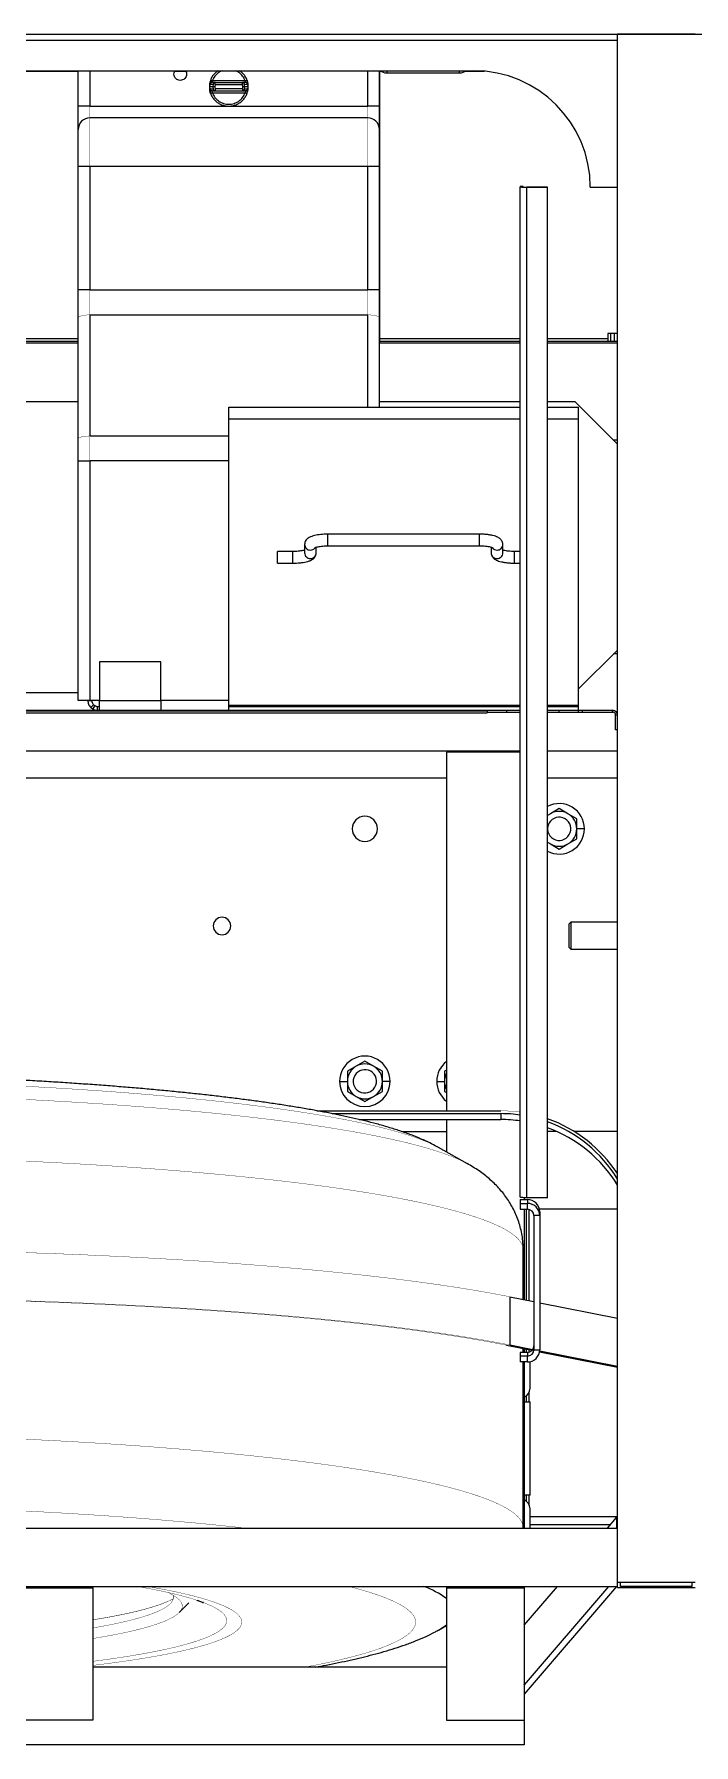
# Model space of a CAD drawing. Header units: millimetres. Extents: x -16985 to -606, y 2122 to 9380.
# Drawn here: x -14714 to -14374, y 4677 to 5557 of the extents above; entities that cross this region are included whole.
import ezdxf

# ---------------------------------------------------------------- set-up
doc = ezdxf.new("R2010")
doc.units = ezdxf.units.MM
for name, pattern in [('K5LT32768', [0]), ('K5LT32769', [0]), ('K5LT_THIN', [0])]:
    doc.linetypes.add(name, pattern=pattern)

msp = doc.modelspace()

# ---------------------------------------------------------------- linework, layer by layer
at = {"color": 7, "linetype": 'K5LT_THIN', "lineweight": 18}
for p, q in [((-16683.55, 5557.22), (-13093.55, 5557.22)), ((-14413.55, 4760.19), (-14413.55, 5557.22)), ((-14373.55, 5557.22), (-14413.55, 5557.22)), ((-14413.55, 5554.04), (-15313.55, 5554.04)), ((-15239.55, 5538.45), (-14487.55, 5538.45)), ((-15191.69, 5538.19), (-14691.06, 5538.19)), ((-14691.06, 5520.19), (-14691.06, 5538.45)), ((-14641.39, 5538.19), (-14635.73, 5538.19)), ((-14623.55, 5530.19), (-14623.56, 5530.19)), ((-14622.93, 5533.63), (-14623.55, 5530.19)), ((-14621.69, 5530.19), (-14623.55, 5530.19)), ((-14623.55, 5530.19), (-14622.93, 5526.75)), ((-14623.15, 5531.41), (-14621.6, 5531.44)), ((-14622.01, 5533.29), (-14622.93, 5533.63)), ((-14620.62, 5532.29), (-14622.17, 5532.29)), ((-14605.11, 5533.29), (-14622.01, 5533.29)), ((-14621.6, 5531.44), (-14621.69, 5530.19)), ((-14621.69, 5530.19), (-14621.6, 5528.93)), ((-14620.71, 5530.19), (-14621.69, 5530.19)), ((-14620.62, 5531.29), (-14620.71, 5530.19)), ((-14620.71, 5530.19), (-14620.62, 5529.09)), ((-14620.62, 5532.29), (-14606.49, 5532.29)), ((-14620.62, 5531.29), (-14620.62, 5532.29)), ((-14620.62, 5531.29), (-14606.49, 5531.29)), ((-14606.49, 5531.29), (-14606.49, 5532.29)), ((-14604.95, 5532.29), (-14606.49, 5532.29)), ((-14606.41, 5530.19), (-14606.49, 5531.29)), ((-14606.49, 5529.09), (-14606.41, 5530.19)), ((-14605.42, 5530.19), (-14606.41, 5530.19)), ((-14605.42, 5530.19), (-14605.52, 5531.44)), ((-14605.52, 5531.44), (-14603.97, 5531.41)), ((-14605.52, 5528.93), (-14605.42, 5530.19)), ((-14603.57, 5530.19), (-14605.42, 5530.19)), ((-14604.18, 5533.63), (-14605.11, 5533.29)), ((-14603.57, 5530.19), (-14604.18, 5533.63)), ((-14604.18, 5526.75), (-14603.57, 5530.19)), ((-14603.56, 5530.19), (-14603.57, 5530.19)), ((-14536.06, 5538.45), (-14536.06, 5398.19)), ((-14536.06, 5538.19), (-14535.42, 5538.19)), ((-14532.25, 5537.34), (-14494.85, 5537.34)), ((-14491.69, 5538.19), (-14481.97, 5538.19)), ((-14621.6, 5528.93), (-14623.15, 5528.96)), ((-14622.93, 5526.75), (-14622.01, 5527.09)), ((-14622.17, 5528.09), (-14620.62, 5528.09)), ((-14622.01, 5527.09), (-14605.11, 5527.09)), ((-14606.49, 5529.09), (-14620.62, 5529.09)), ((-14620.62, 5529.09), (-14620.62, 5528.09)), ((-14620.62, 5528.09), (-14606.49, 5528.09)), ((-14606.49, 5529.09), (-14606.49, 5528.09)), ((-14606.49, 5528.09), (-14604.95, 5528.09)), ((-14603.97, 5528.96), (-14605.52, 5528.93)), ((-14605.11, 5527.09), (-14604.18, 5526.75)), ((-14685.06, 5520.19), (-14691.06, 5520.19)), ((-14691.06, 5508.19), (-14691.06, 5520.18)), ((-14542.06, 5514.19), (-14685.06, 5514.19)), ((-14536.06, 5520.19), (-14542.06, 5520.19)), ((-14542.06, 5514.19), (-14542.06, 5514.19)), ((-14536.06, 5508.19), (-14536.06, 5520.19)), ((-14691.06, 5489.19), (-14691.06, 5508.19)), ((-14536.06, 5489.19), (-14536.06, 5508.19)), ((-14536.06, 5508.19), (-14536.06, 5508.19)), ((-14685.06, 5489.19), (-14691.06, 5489.19)), ((-14691.06, 5425.63), (-14691.06, 5489.18)), ((-14685.06, 5489.19), (-14685.06, 5425.63)), ((-14542.06, 5489.19), (-14685.06, 5489.19)), ((-14536.06, 5489.19), (-14542.06, 5489.19)), ((-14542.06, 5425.63), (-14542.06, 5489.19)), ((-14536.06, 5425.63), (-14536.06, 5489.19)), ((-14463.55, 5478.76), (-14463.55, 5478.6)), ((-14462.05, 5478.76), (-14463.55, 5478.76)), ((-14463.55, 4958.59), (-14463.55, 5478.6)), ((-14462.05, 5478.6), (-14462.05, 5478.76)), ((-14449.55, 5478.53), (-14460.15, 5478.53)), ((-14460.15, 4958.26), (-14460.15, 5478.48)), ((-14460.15, 5478.48), (-14449.55, 5478.48)), ((-14449.55, 5478.48), (-14449.55, 5478.53)), ((-14449.55, 4958.26), (-14449.55, 5478.48)), ((-14427.55, 5478.47), (-14413.55, 5478.47)), ((-14691.06, 5411.2), (-14691.06, 5425.63)), ((-14685.06, 5425.63), (-14691.06, 5425.63)), ((-14685.06, 5425.63), (-14542.06, 5425.63)), ((-14536.06, 5425.63), (-14542.06, 5425.63)), ((-14536.06, 5411.2), (-14536.06, 5425.63)), ((-14691.06, 5348.86), (-14691.06, 5411.2)), ((-14685.06, 5412.75), (-14685.06, 5350.41)), ((-14685.06, 5412.75), (-14542.06, 5412.75)), ((-14536.06, 5365.19), (-14536.06, 5411.2)), ((-15299.55, 5399.19), (-14691.06, 5399.19)), ((-14691.06, 5398.19), (-15299.55, 5398.19)), ((-14536.06, 5399.19), (-14463.55, 5399.19)), ((-14463.55, 5398.19), (-14536.06, 5398.19)), ((-14449.55, 5399.19), (-14413.55, 5399.19)), ((-14413.55, 5398.19), (-14449.55, 5398.19)), ((-14418.55, 5403.19), (-14418.55, 5400.59)), ((-14413.55, 5403.19), (-14418.55, 5403.19)), ((-14418.55, 5400.59), (-14418.55, 5399.19)), ((-14415.05, 5399.19), (-14415.05, 5403.19)), ((-15299.55, 5368.19), (-14691.06, 5368.19)), ((-14613.55, 5365.19), (-14463.55, 5365.19)), ((-14613.55, 5359.22), (-14613.55, 5365.19)), ((-14536.06, 5368.19), (-14463.55, 5368.19)), ((-14449.55, 5368.19), (-14435.55, 5368.19)), ((-14449.55, 5365.19), (-14433.55, 5365.19)), ((-14435.55, 5368.19), (-14413.55, 5346.19)), ((-14433.55, 5359.22), (-14433.55, 5365.19)), ((-14613.55, 5211.91), (-14613.55, 5359.22)), ((-14433.55, 5211.91), (-14433.55, 5359.22)), ((-14691.06, 5337.53), (-14691.06, 5348.86)), ((-14413.55, 5348.19), (-14415.55, 5348.19)), ((-14691.05, 5214.19), (-14691.06, 5337.53)), ((-14691.06, 5337.53), (-14685.06, 5337.53)), ((-14685.06, 5337.53), (-14685.05, 5214.19)), ((-14574.55, 5294.57), (-14574.55, 5290.25)), ((-14568.55, 5290.25), (-14568.55, 5293.17)), ((-14484.55, 5299.86), (-14562.55, 5299.86)), ((-14562.55, 5293.86), (-14484.55, 5293.86)), ((-14478.55, 5293.18), (-14478.55, 5290.25)), ((-14472.55, 5290.25), (-14472.55, 5294.57)), ((-14580.55, 5290.95), (-14588.55, 5290.95)), ((-14588.55, 5284.95), (-14588.55, 5290.95)), ((-14588.55, 5284.95), (-14580.55, 5284.95)), ((-14463.55, 5290.95), (-14466.55, 5290.95)), ((-14466.55, 5284.95), (-14463.55, 5284.95)), ((-14413.55, 5240.19), (-14433.55, 5220.19)), ((-14680.05, 5234.19), (-14680.05, 5214.19)), ((-14648.55, 5234.19), (-14680.05, 5234.19)), ((-14648.55, 5214.19), (-14648.55, 5234.19)), ((-14413.55, 5238.19), (-14415.55, 5238.19)), ((-14415.05, 5238.19), (-14415.05, 5238.69)), ((-14691.05, 5218.19), (-15299.55, 5218.19)), ((-14685.05, 5214.19), (-14691.05, 5214.19)), ((-14686.05, 5214.19), (-14684.05, 5214.19)), ((-14680.05, 5214.19), (-14685.05, 5214.19)), ((-14680.05, 5214.19), (-14648.55, 5214.19)), ((-14680.05, 5209.19), (-14680.05, 5214.19)), ((-14613.55, 5214.19), (-14648.55, 5214.19)), ((-14648.55, 5214.19), (-14648.55, 5209.19)), ((-15246.55, 5209.19), (-14480.55, 5209.19)), ((-15246.55, 5209.19), (-14480.55, 5209.19)), ((-15246.55, 5208.98), (-14480.55, 5208.98)), ((-15246.55, 5207.98), (-14480.55, 5207.98)), ((-14683.18, 5212.06), (-14684.59, 5210.65)), ((-14684.59, 5210.65), (-14683.58, 5209.87)), ((-14682.57, 5211.6), (-14683.58, 5209.87)), ((-14682.57, 5211.6), (-14682.57, 5211.6)), ((-14681.05, 5211.19), (-14680.05, 5211.19)), ((-14681.05, 5209.19), (-14681.05, 5211.19)), ((-14648.55, 5211.19), (-14648.55, 5211.19)), ((-14613.55, 5211.41), (-14613.55, 5211.91)), ((-14613.55, 5211.91), (-14463.55, 5211.91)), ((-14613.55, 5211.41), (-14611.55, 5211.41)), ((-14613.55, 5211.19), (-14613.55, 5211.41)), ((-14613.55, 5211.19), (-14611.55, 5211.19)), ((-14613.55, 5209.19), (-14613.55, 5211.19)), ((-14611.55, 5211.41), (-14463.55, 5211.41)), ((-14611.55, 5211.19), (-14611.55, 5211.41)), ((-14611.55, 5211.19), (-14463.55, 5211.19)), ((-14480.55, 5208.98), (-14480.55, 5209.19)), ((-14480.55, 5209.19), (-14480.55, 5209.19)), ((-14480.55, 5209.19), (-14470.55, 5209.19)), ((-14480.55, 5208.98), (-14480.55, 5207.98)), ((-14480.55, 5208.19), (-14470.55, 5208.19)), ((-14470.55, 5208.19), (-14470.55, 5209.19)), ((-14470.55, 5209.19), (-14463.55, 5209.19)), ((-14470.55, 5208.19), (-14463.55, 5208.19)), ((-14449.55, 5211.91), (-14433.55, 5211.91)), ((-14449.55, 5211.41), (-14435.55, 5211.41)), ((-14449.55, 5211.19), (-14435.55, 5211.19)), ((-14449.55, 5209.19), (-14443.55, 5209.19)), ((-14449.55, 5208.19), (-14443.55, 5208.19)), ((-14443.55, 5208.19), (-14443.55, 5209.19)), ((-14443.55, 5209.19), (-14433.55, 5209.19)), ((-14443.55, 5208.19), (-14433.55, 5208.19)), ((-14435.55, 5211.41), (-14433.55, 5211.41)), ((-14435.55, 5211.19), (-14435.55, 5211.41)), ((-14435.55, 5211.19), (-14433.55, 5211.19)), ((-14433.55, 5211.41), (-14433.55, 5211.91)), ((-14433.55, 5211.19), (-14433.55, 5211.41)), ((-14433.55, 5209.19), (-14433.55, 5211.19)), ((-14433.55, 5208.19), (-14433.55, 5209.19)), ((-14433.55, 5209.19), (-14431.55, 5209.19)), ((-14433.55, 5208.19), (-14431.55, 5208.19)), ((-14431.55, 5208.19), (-14431.55, 5209.19)), ((-14431.55, 5209.19), (-14416.05, 5209.19)), ((-14431.55, 5208.19), (-14416.05, 5208.19)), ((-14416.05, 5208.19), (-14416.05, 5209.19)), ((-14416.05, 5209.19), (-14415.95, 5209.19)), ((-14416.05, 5208.19), (-14415.95, 5208.19)), ((-14415.95, 5208.19), (-14415.95, 5209.19)), ((-14414.55, 5206.79), (-14413.55, 5206.79)), ((-14414.55, 5199.19), (-14414.55, 5206.79)), ((-14413.55, 5208.19), (-14414, 5208.19)), ((-14413.55, 5199.19), (-14414.55, 5199.19)), ((-14463.55, 5188.19), (-15299.55, 5188.19)), ((-14463.55, 5187.69), (-14501.55, 5187.69)), ((-14501.55, 5187.69), (-14501.55, 5003.06)), ((-14413.55, 5188.19), (-14449.55, 5188.19)), ((-14448.05, 5155.98), (-14449.55, 5155.11)), ((-14443.55, 5158.58), (-14448.05, 5155.98)), ((-14439.05, 5155.98), (-14443.55, 5158.58)), ((-14434.55, 5153.38), (-14439.05, 5155.98)), ((-14434.55, 5148.19), (-14434.55, 5153.38)), ((-14439.05, 5140.39), (-14434.55, 5142.99)), ((-14434.55, 5142.99), (-14434.55, 5148.19)), ((-14430.55, 5148.19), (-14434.55, 5148.19)), ((-14449.55, 5141.26), (-14448.05, 5140.39)), ((-14448.05, 5140.39), (-14443.55, 5137.79)), ((-14443.55, 5137.79), (-14439.05, 5140.39)), ((-14437.55, 5100.19), (-14438.55, 5099.19)), ((-14438.55, 5099.19), (-14438.55, 5087.19)), ((-14413.55, 5100.19), (-14437.55, 5100.19)), ((-14437.55, 5100.19), (-14437.55, 5086.19)), ((-14438.55, 5087.19), (-14437.55, 5086.19)), ((-14437.55, 5086.19), (-14413.55, 5086.19)), ((-14543.55, 5028.58), (-14548.05, 5025.98)), ((-14539.05, 5025.98), (-14543.55, 5028.58)), ((-14548.05, 5025.98), (-14552.55, 5023.38)), ((-14552.55, 5023.38), (-14552.55, 5018.19)), ((-14534.55, 5023.38), (-14539.05, 5025.98)), ((-14534.55, 5018.19), (-14534.55, 5023.38)), ((-14501.55, 5023.96), (-14502.55, 5023.38)), ((-14502.55, 5023.38), (-14502.55, 5018.19)), ((-14556.55, 5018.19), (-14552.55, 5018.19)), ((-14552.55, 5018.19), (-14552.55, 5012.99)), ((-14552.55, 5012.99), (-14548.05, 5010.39)), ((-14548.05, 5010.39), (-14543.55, 5007.79)), ((-14543.55, 5007.79), (-14539.05, 5010.39)), ((-14539.05, 5010.39), (-14534.55, 5012.99)), ((-14534.55, 5012.99), (-14534.55, 5018.19)), ((-14530.55, 5018.19), (-14534.55, 5018.19)), ((-14506.55, 5018.19), (-14502.55, 5018.19)), ((-14502.55, 5018.19), (-14502.55, 5012.99)), ((-14502.55, 5012.99), (-14501.55, 5012.41)), ((-14568.18, 5003.06), (-14473.55, 5003.06)), ((-14560.42, 5001.57), (-14473.55, 5001.57)), ((-14473.55, 5001.57), (-14473.55, 4998.52)), ((-14546.41, 4998.52), (-14473.55, 4998.52)), ((-14501.55, 4998.52), (-14501.55, 4981.84)), ((-14505.7, 4984.17), (-14505.85, 4984.25)), ((-14490.69, 4975.74), (-14505.7, 4984.17)), ((-14449.55, 4992.49), (-14445.03, 4992.49)), ((-14436.02, 4992.49), (-14413.55, 4992.49)), ((-14490.69, 4975.74), (-14490.85, 4975.83)), ((-14461.55, 4958.29), (-14461.55, 4957.31)), ((-14449.55, 4958.26), (-14460.15, 4958.26)), ((-14463.55, 4957.31), (-14459.85, 4957.31)), ((-14463.55, 4957.31), (-14463.55, 4955.36)), ((-14463.55, 4955.36), (-14463.55, 4952.37)), ((-14463.55, 4955.36), (-14459.85, 4955.36)), ((-14463.55, 4952.37), (-14459.85, 4952.37)), ((-14461.55, 4952.37), (-14461.55, 4905.85)), ((-14460.55, 4952.37), (-14460.55, 4905.66)), ((-14459.85, 4957.31), (-14459.85, 4955.36)), ((-14459.85, 4952.37), (-14459.85, 4955.36)), ((-14453.55, 4949.09), (-14456.55, 4949.09)), ((-14456.55, 4949.09), (-14456.55, 4880.02)), ((-14453.73, 4952.49), (-14413.55, 4952.49)), ((-14453.55, 4951.04), (-14453.55, 4949.09)), ((-14453.55, 4949.09), (-14453.55, 4880.02)), ((-14462.05, 4905.95), (-14462.05, 4931.52)), ((-14468.9, 4907.31), (-14468.9, 4882.5)), ((-14468.9, 4907.31), (-14456.55, 4904.86)), ((-14453.55, 4904.27), (-14413.55, 4896.33)), ((-14470.61, 4882.37), (-14457.42, 4879.75)), ((-14468.9, 4882.5), (-14457.1, 4880.16)), ((-14463.55, 4878.68), (-14463.55, 4876.73)), ((-14459.85, 4878.68), (-14463.55, 4878.68)), ((-14462.05, 4878.68), (-14462.05, 4880.67)), ((-14461.55, 4880.57), (-14461.55, 4878.68)), ((-14461.55, 4878.77), (-14461.37, 4878.68)), ((-14460.55, 4880.38), (-14460.55, 4878.68)), ((-14459.85, 4878.68), (-14459.85, 4876.73)), ((-14456.55, 4880.02), (-14453.55, 4880.02)), ((-14453.64, 4879), (-14413.55, 4871.05)), ((-14453.58, 4879.46), (-14413.55, 4871.51)), ((-14459.85, 4876.73), (-14463.55, 4876.73)), ((-14463.55, 4876.73), (-14463.55, 4873.75)), ((-14459.85, 4873.75), (-14463.55, 4873.75)), ((-14462.05, 4788.38), (-14462.05, 4873.75)), ((-14461.55, 4873.75), (-14461.55, 4788.19)), ((-14459.85, 4873.75), (-14459.85, 4876.73)), ((-14458.55, 4860.19), (-14458.55, 4873.88)), ((-14461.55, 4853.19), (-14458.55, 4853.19)), ((-14460.55, 4856.19), (-14460.55, 4853.19)), ((-14458.55, 4805.19), (-14458.55, 4853.19)), ((-14458.55, 4805.19), (-14461.55, 4805.19)), ((-14460.55, 4805.19), (-14460.55, 4802.19)), ((-14458.55, 4788.19), (-14458.55, 4798.19)), ((-14458.55, 4794.19), (-14413.55, 4794.19)), ((-14418.69, 4788.19), (-14414.05, 4793.6)), ((-14414.05, 4793.6), (-14414.05, 4788.19)), ((-15313.55, 4788.19), (-14413.55, 4788.19)), ((-14462.06, 4788.19), (-14462.05, 4788.38)), ((-15313.55, 4758.19), (-14413.55, 4758.19)), ((-14723.55, 4757.4), (-14683.55, 4757.4)), ((-14683.55, 4757.4), (-14683.55, 4758.19)), ((-14683.55, 4757.4), (-14683.55, 4689.36)), ((-14501.55, 4758.19), (-14501.55, 4757.4)), ((-14501.55, 4757.4), (-14461.55, 4757.4)), ((-14501.55, 4757.4), (-14501.55, 4689.36)), ((-14461.55, 4738.19), (-14444.41, 4758.19)), ((-14418.15, 4758.19), (-14461.55, 4707.55)), ((-14461.55, 4758.19), (-14461.55, 4757.4)), ((-14414.05, 4758.09), (-14461.55, 4702.68)), ((-14461.55, 4757.4), (-14461.55, 4707.64)), ((-14414.05, 4758.19), (-14414.05, 4758.09)), ((-14373.55, 4760.19), (-14413.55, 4760.19)), ((-14413.55, 4758.19), (-14413.55, 4760.19)), ((-14413.55, 4757.68), (-14413.55, 4758.19)), ((-14413.55, 4757.68), (-14373.55, 4757.68)), ((-14412.05, 4758.19), (-14412.05, 4760.19)), ((-14375.05, 4758.19), (-14412.05, 4758.19)), ((-14375.05, 4758.19), (-14375.05, 4760.19)), ((-14639.08, 4744.76), (-14634.12, 4749.75)), ((-14505.7, 4735.73), (-14501.55, 4738.06)), ((-14505.78, 4735.68), (-14505.7, 4735.73)), ((-14501.55, 4716.69), (-14683.55, 4716.69)), ((-14461.55, 4707.55), (-14461.55, 4707.64)), ((-14461.55, 4707.55), (-14461.55, 4702.68)), ((-14461.55, 4702.68), (-14461.55, 4689.36)), ((-14683.55, 4689.36), (-14723.55, 4689.36)), ((-14501.55, 4689.36), (-14461.55, 4689.36)), ((-14461.55, 4689.36), (-14461.55, 4676.69)), ((-14461.55, 4676.69), (-15265.55, 4676.69))]:
    msp.add_line(p, q, dxfattribs=at)
at = {"color": 8, "linetype": 'K5LT32768', "lineweight": 15, "true_color": 0x808080}
for p, q in [((-14685.06, 5538.45), (-14685.06, 5520.19)), ((-14542.06, 5520.19), (-14542.06, 5538.45)), ((-14536.06, 5520.19), (-14536.06, 5538.45)), ((-14532.25, 5538.45), (-14532.25, 5537.34)), ((-14494.85, 5537.34), (-14494.85, 5538.45)), ((-14685.06, 5520.19), (-14613.55, 5520.19)), ((-14612.75, 5520.19), (-14542.06, 5520.19)), ((-14542.06, 5365.19), (-14542.06, 5412.75)), ((-15299.55, 5400.59), (-14691.06, 5400.59)), ((-14536.06, 5400.59), (-14463.55, 5400.59)), ((-14449.55, 5400.59), (-14418.55, 5400.59)), ((-14416.95, 5399.19), (-14416.95, 5403.19)), ((-14613.55, 5359.22), (-14463.55, 5359.22)), ((-14449.55, 5359.22), (-14433.55, 5359.22)), ((-14685.06, 5350.41), (-14613.55, 5350.41)), ((-14613.55, 5337.53), (-14685.06, 5337.53)), ((-14562.55, 5293.86), (-14562.55, 5299.86)), ((-14484.55, 5293.86), (-14484.55, 5299.86)), ((-14580.55, 5284.95), (-14580.55, 5290.95)), ((-14466.55, 5284.95), (-14466.55, 5290.95)), ((-14501.55, 5174.19), (-15225.55, 5174.19)), ((-14413.55, 5174.19), (-14449.55, 5174.19)), ((-14501.55, 4992.19), (-14524.13, 4992.19)), ((-14459.15, 4952.3), (-14459.15, 4905.38)), ((-14459.15, 4880.1), (-14459.15, 4878.76)), ((-14459.15, 4857.81), (-14459.15, 4853.19)), ((-14459.15, 4805.19), (-14459.15, 4800.56)), ((-14458.55, 4790.09), (-14417.06, 4790.09)), ((-14414.05, 4790.09), (-14413.55, 4790.09))]:
    msp.add_line(p, q, dxfattribs=at)
at = {"color": 7, "linetype": 'K5LT_THIN', "const_width": 0.18}
for points in [[(-14621.6, 5531.44), (-14621.55, 5531.43), (-14621.48, 5531.42), (-14621.38, 5531.4), (-14621.26, 5531.39), (-14621.12, 5531.36), (-14620.96, 5531.34), (-14620.79, 5531.31), (-14620.62, 5531.29)], [(-14606.49, 5531.29), (-14606.32, 5531.31), (-14606.15, 5531.34), (-14606, 5531.36), (-14605.85, 5531.39), (-14605.73, 5531.41), (-14605.63, 5531.42), (-14605.56, 5531.43), (-14605.52, 5531.44)], [(-14620.62, 5529.09), (-14620.79, 5529.06), (-14620.96, 5529.03), (-14621.12, 5529.01), (-14621.26, 5528.99), (-14621.38, 5528.97), (-14621.48, 5528.95), (-14621.55, 5528.94), (-14621.6, 5528.93)], [(-14605.52, 5528.93), (-14605.56, 5528.94), (-14605.63, 5528.95), (-14605.73, 5528.97), (-14605.85, 5528.99), (-14606, 5529.01), (-14606.15, 5529.03), (-14606.32, 5529.06), (-14606.49, 5529.09)], [(-14685.06, 5520.19), (-14685.06, 5519.01), (-14685.06, 5517.89), (-14685.06, 5516.85), (-14685.06, 5515.94), (-14685.06, 5515.2), (-14685.06, 5514.64), (-14685.06, 5514.3), (-14685.06, 5514.19)], [(-14685.06, 5489.19), (-14685.06, 5492.2), (-14685.06, 5495.17), (-14685.06, 5498.05), (-14685.06, 5500.8), (-14685.06, 5503.39), (-14685.06, 5505.76), (-14685.06, 5507.9), (-14685.06, 5509.76), (-14685.06, 5511.32), (-14685.06, 5512.56), (-14685.06, 5513.46), (-14685.06, 5514), (-14685.06, 5514.19)], [(-14542.06, 5514.19), (-14542.06, 5514.3), (-14542.06, 5514.64), (-14542.06, 5515.2), (-14542.06, 5515.94), (-14542.06, 5516.85), (-14542.06, 5517.89), (-14542.06, 5519.02), (-14542.06, 5520.19)], [(-14542.06, 5489.19), (-14542.06, 5492.2), (-14542.06, 5495.17), (-14542.06, 5498.05), (-14542.06, 5500.81), (-14542.06, 5503.39), (-14542.06, 5505.77), (-14542.06, 5507.9), (-14542.06, 5509.76), (-14542.06, 5511.32), (-14542.06, 5512.56), (-14542.06, 5513.46), (-14542.06, 5514), (-14542.06, 5514.19)], [(-14685.06, 5425.63), (-14685.06, 5424), (-14685.06, 5422.38), (-14685.06, 5420.75), (-14685.06, 5419.13), (-14685.06, 5417.52), (-14685.06, 5415.92), (-14685.06, 5414.33), (-14685.06, 5412.75)], [(-14542.06, 5412.75), (-14542.06, 5414.33), (-14542.06, 5415.92), (-14542.06, 5417.52), (-14542.06, 5419.14), (-14542.06, 5420.75), (-14542.06, 5422.38), (-14542.06, 5424), (-14542.06, 5425.63)], [(-14685.06, 5412.75), (-14686.23, 5412.72), (-14687.35, 5412.63), (-14688.39, 5412.49), (-14689.3, 5412.29), (-14690.05, 5412.06), (-14690.6, 5411.79), (-14690.94, 5411.5), (-14691.06, 5411.2)], [(-14536.06, 5411.2), (-14536.17, 5411.5), (-14536.51, 5411.8), (-14537.07, 5412.06), (-14537.81, 5412.3), (-14538.72, 5412.49), (-14539.76, 5412.63), (-14540.89, 5412.72), (-14542.06, 5412.75)], [(-14685.06, 5350.41), (-14686.23, 5350.38), (-14687.35, 5350.29), (-14688.39, 5350.15), (-14689.3, 5349.96), (-14690.04, 5349.72), (-14690.6, 5349.45), (-14690.94, 5349.16), (-14691.06, 5348.86)], [(-14685.06, 5337.53), (-14685.06, 5339.15), (-14685.06, 5340.78), (-14685.06, 5342.4), (-14685.06, 5344.02), (-14685.06, 5345.63), (-14685.06, 5347.24), (-14685.06, 5348.83), (-14685.06, 5350.41)], [(-14448.05, 5155.98), (-14449.03, 5155.33), (-14449.55, 5154.9)], [(-14449.55, 5141.48), (-14449.03, 5141.05), (-14448.05, 5140.39)], [(-14473.55, 5003.06), (-14468.45, 5002.88), (-14463.55, 5002.36)], [(-14719.09, 4930.07), (-14707.26, 4929.66), (-14695.53, 4929.21), (-14683.91, 4928.72), (-14672.42, 4928.18), (-14661.06, 4927.61), (-14649.85, 4926.99), (-14638.78, 4926.34), (-14627.88, 4925.65), (-14617.14, 4924.91), (-14606.59, 4924.14), (-14596.22, 4923.34), (-14586.05, 4922.49), (-14576.09, 4921.62), (-14566.34, 4920.7), (-14556.82, 4919.75), (-14547.52, 4918.77), (-14538.47, 4917.76), (-14529.66, 4916.71), (-14521.1, 4915.63), (-14512.81, 4914.53), (-14504.78, 4913.39), (-14497.03, 4912.23), (-14489.56, 4911.04), (-14482.38, 4909.82), (-14475.49, 4908.58), (-14468.9, 4907.31)], [(-14719.61, 4905.02), (-14707.83, 4904.61), (-14696.16, 4904.17), (-14684.6, 4903.67), (-14673.16, 4903.14), (-14661.86, 4902.57), (-14650.69, 4901.96), (-14639.68, 4901.31), (-14628.83, 4900.62), (-14618.14, 4899.89), (-14607.64, 4899.12), (-14597.32, 4898.32), (-14587.2, 4897.48), (-14577.29, 4896.61), (-14567.59, 4895.7), (-14558.1, 4894.75), (-14548.85, 4893.78), (-14539.84, 4892.77), (-14531.07, 4891.73), (-14522.56, 4890.65), (-14514.3, 4889.55), (-14506.32, 4888.42), (-14498.6, 4887.26), (-14491.17, 4886.08), (-14484.02, 4884.87), (-14477.16, 4883.63), (-14470.61, 4882.37)], [(-14719.09, 4905.26), (-14707.26, 4904.85), (-14695.53, 4904.4), (-14683.91, 4903.9), (-14672.42, 4903.37), (-14661.06, 4902.79), (-14649.85, 4902.18), (-14638.78, 4901.53), (-14627.88, 4900.83), (-14617.14, 4900.1), (-14606.59, 4899.33), (-14596.22, 4898.52), (-14586.05, 4897.68), (-14576.09, 4896.8), (-14566.34, 4895.89), (-14556.82, 4894.94), (-14547.52, 4893.96), (-14538.47, 4892.94), (-14529.66, 4891.9), (-14521.1, 4890.82), (-14512.81, 4889.71), (-14504.78, 4888.58), (-14497.03, 4887.41), (-14489.56, 4886.22), (-14482.38, 4885.01), (-14475.49, 4883.76), (-14468.9, 4882.5)], [(-14645.01, 4755.13), (-14644.31, 4754.8), (-14642.29, 4753.74), (-14640.63, 4752.67), (-14639.31, 4751.59), (-14638.34, 4750.51), (-14637.72, 4749.43), (-14637.46, 4748.34), (-14637.54, 4747.25), (-14637.99, 4746.16), (-14638.78, 4745.08), (-14639.92, 4744), (-14641.42, 4742.92), (-14643.26, 4741.86), (-14645.44, 4740.8), (-14647.97, 4739.76), (-14650.83, 4738.73), (-14654.02, 4737.71), (-14657.54, 4736.71), (-14661.38, 4735.73), (-14665.54, 4734.76), (-14670.01, 4733.82), (-14674.78, 4732.9), (-14679.84, 4732), (-14683.55, 4731.39)], [(-14614.6, 4740.6), (-14614.77, 4741.74), (-14615.3, 4742.88), (-14616.18, 4744.02), (-14617.41, 4745.15), (-14618.99, 4746.28), (-14620.91, 4747.39), (-14623.18, 4748.5), (-14625.79, 4749.6), (-14628.73, 4750.68), (-14632.01, 4751.75), (-14635.61, 4752.8), (-14639.54, 4753.84), (-14643.79, 4754.86), (-14648.34, 4755.85), (-14653.2, 4756.83), (-14658.36, 4757.78), (-14660.68, 4758.19)], [(-14642.27, 4753.73), (-14642.1, 4753.08), (-14642.1, 4752.01), (-14642.45, 4750.94), (-14643.15, 4749.87), (-14644.2, 4748.8), (-14645.6, 4747.74), (-14647.34, 4746.69), (-14649.42, 4745.64), (-14651.84, 4744.61), (-14654.59, 4743.59), (-14657.68, 4742.59), (-14661.09, 4741.6), (-14664.82, 4740.63), (-14668.87, 4739.67), (-14673.22, 4738.74), (-14677.87, 4737.83), (-14682.82, 4736.94), (-14683.55, 4736.81)], [(-14683.55, 4719.64), (-14681.82, 4719.87), (-14675.54, 4720.71), (-14669.54, 4721.59), (-14663.81, 4722.49), (-14658.36, 4723.42), (-14653.2, 4724.37), (-14648.34, 4725.35), (-14643.79, 4726.35), (-14639.54, 4727.36), (-14635.61, 4728.4), (-14632.01, 4729.45), (-14628.73, 4730.52), (-14625.79, 4731.61), (-14623.18, 4732.7), (-14620.91, 4733.81), (-14618.99, 4734.93), (-14617.41, 4736.05), (-14616.18, 4737.18), (-14615.3, 4738.32), (-14614.77, 4739.46), (-14614.6, 4740.6)]]:
    msp.add_lwpolyline(points, dxfattribs=at)
at = {"color": 8, "linetype": 'K5LT32769', "true_color": 0x808080, "const_width": 0.18}
for points in [[(-14505.85, 4984.25), (-14505.93, 4984.3), (-14508.54, 4985.64), (-14511.48, 4986.98), (-14514.77, 4988.3), (-14518.39, 4989.61), (-14522.34, 4990.9), (-14526.61, 4992.18), (-14531.21, 4993.44), (-14536.13, 4994.69), (-14541.36, 4995.91), (-14546.9, 4997.12), (-14552.74, 4998.3), (-14558.88, 4999.46), (-14565.32, 5000.6), (-14572.03, 5001.71), (-14579.03, 5002.8), (-14586.3, 5003.86), (-14593.84, 5004.89), (-14601.63, 5005.89), (-14609.68, 5006.87), (-14617.97, 5007.81), (-14626.49, 5008.72), (-14635.24, 5009.6), (-14644.21, 5010.44), (-14653.39, 5011.25), (-14662.77, 5012.03), (-14672.34, 5012.77), (-14682.1, 5013.47), (-14692.03, 5014.13), (-14702.12, 5014.76), (-14712.37, 5015.35), (-14722.77, 5015.9)], [(-14490.85, 4975.83), (-14493.21, 4977.06), (-14496.16, 4978.43), (-14499.45, 4979.78), (-14503.08, 4981.12), (-14507.04, 4982.45), (-14511.33, 4983.76), (-14515.95, 4985.05), (-14520.88, 4986.33), (-14526.13, 4987.59), (-14531.69, 4988.82), (-14537.56, 4990.04), (-14543.72, 4991.24), (-14550.19, 4992.41), (-14556.94, 4993.55), (-14563.97, 4994.68), (-14571.28, 4995.77), (-14578.85, 4996.84), (-14586.69, 4997.88), (-14594.79, 4998.89), (-14603.13, 4999.86), (-14611.71, 5000.81), (-14620.53, 5001.73), (-14629.57, 5002.61), (-14638.82, 5003.46), (-14648.28, 5004.27), (-14657.94, 5005.05), (-14667.79, 5005.79), (-14677.82, 5006.5), (-14688.02, 5007.17), (-14698.38, 5007.8), (-14708.9, 5008.39), (-14719.55, 5008.94)], [(-14462.05, 4931.52), (-14462.23, 4932.97), (-14462.76, 4934.42), (-14463.64, 4935.87), (-14464.87, 4937.31), (-14466.45, 4938.75), (-14468.39, 4940.18), (-14470.66, 4941.6), (-14473.29, 4943.02), (-14476.25, 4944.42), (-14479.56, 4945.81), (-14483.2, 4947.19), (-14487.18, 4948.56), (-14491.49, 4949.91), (-14496.12, 4951.25), (-14501.08, 4952.57), (-14506.36, 4953.87), (-14511.95, 4955.15), (-14517.85, 4956.41), (-14524.05, 4957.64), (-14530.55, 4958.86), (-14537.34, 4960.05), (-14544.42, 4961.21), (-14551.78, 4962.35), (-14559.41, 4963.47), (-14567.31, 4964.55), (-14575.48, 4965.61), (-14583.89, 4966.63), (-14592.55, 4967.63), (-14601.45, 4968.59), (-14610.57, 4969.52), (-14619.92, 4970.42), (-14629.49, 4971.28), (-14639.26, 4972.11), (-14649.22, 4972.9), (-14659.38, 4973.65), (-14669.71, 4974.37), (-14680.22, 4975.05), (-14690.88, 4975.7), (-14701.7, 4976.3), (-14712.66, 4976.87), (-14723.75, 4977.39)], [(-14462.05, 4788.38), (-14462.23, 4789.83), (-14462.76, 4791.28), (-14463.64, 4792.72), (-14464.87, 4794.16), (-14466.45, 4795.6), (-14468.39, 4797.03), (-14470.66, 4798.46), (-14473.29, 4799.87), (-14476.25, 4801.27), (-14479.56, 4802.67), (-14483.2, 4804.05), (-14487.18, 4805.41), (-14491.49, 4806.77), (-14496.12, 4808.1), (-14501.08, 4809.42), (-14506.36, 4810.72), (-14511.95, 4812), (-14517.85, 4813.26), (-14524.05, 4814.5), (-14530.55, 4815.71), (-14537.34, 4816.9), (-14544.42, 4818.07), (-14551.78, 4819.21), (-14559.41, 4820.32), (-14567.31, 4821.4), (-14575.48, 4822.46), (-14583.89, 4823.49), (-14592.55, 4824.48), (-14601.45, 4825.44), (-14610.57, 4826.37), (-14619.92, 4827.27), (-14629.49, 4828.13), (-14639.26, 4828.96), (-14649.22, 4829.75), (-14659.38, 4830.51), (-14669.71, 4831.23), (-14680.22, 4831.91), (-14690.88, 4832.55), (-14701.7, 4833.16), (-14712.66, 4833.72), (-14723.75, 4834.25)], [(-14604.77, 4788.19), (-14611.71, 4788.95), (-14620.53, 4789.86), (-14629.57, 4790.75), (-14638.82, 4791.59), (-14648.28, 4792.41), (-14657.94, 4793.19), (-14667.79, 4793.93), (-14677.82, 4794.64), (-14688.02, 4795.3), (-14698.38, 4795.93), (-14708.9, 4796.53), (-14719.55, 4797.08)], [(-14606.86, 4739.85), (-14607.03, 4741.01), (-14607.56, 4742.16), (-14608.43, 4743.31), (-14609.66, 4744.46), (-14611.23, 4745.6), (-14613.14, 4746.73), (-14615.4, 4747.86), (-14618, 4748.97), (-14620.93, 4750.07), (-14624.19, 4751.15), (-14627.78, 4752.22), (-14631.69, 4753.28), (-14635.92, 4754.31), (-14640.46, 4755.33), (-14645.31, 4756.32), (-14650.45, 4757.29), (-14655.57, 4758.19)], [(-14517.41, 4739.85), (-14517.58, 4741.2), (-14518.11, 4742.54), (-14518.99, 4743.88), (-14520.22, 4745.22), (-14521.8, 4746.55), (-14523.73, 4747.88), (-14526, 4749.19), (-14528.62, 4750.5), (-14531.57, 4751.8), (-14534.87, 4753.08), (-14538.49, 4754.35), (-14542.45, 4755.61), (-14546.74, 4756.85), (-14551.35, 4758.07), (-14551.81, 4758.19)], [(-14642.12, 4751.91), (-14642.66, 4751.62), (-14644.85, 4750.56), (-14647.38, 4749.52), (-14650.25, 4748.48), (-14653.46, 4747.46), (-14656.99, 4746.46), (-14660.84, 4745.47), (-14665.01, 4744.51), (-14669.49, 4743.56), (-14674.27, 4742.64), (-14679.35, 4741.74), (-14683.55, 4741.05)], [(-14642.13, 4751.86), (-14642.77, 4751.52), (-14644.96, 4750.46), (-14647.49, 4749.41), (-14650.35, 4748.38), (-14653.56, 4747.36), (-14657.08, 4746.36), (-14660.93, 4745.37), (-14665.1, 4744.41), (-14669.58, 4743.46), (-14674.36, 4742.54), (-14679.44, 4741.64), (-14683.55, 4740.96)], [(-14683.55, 4717.55), (-14680.37, 4717.94), (-14673.85, 4718.78), (-14667.59, 4719.65), (-14661.6, 4720.54), (-14655.88, 4721.46), (-14650.45, 4722.41), (-14645.31, 4723.38), (-14640.46, 4724.38), (-14635.92, 4725.39), (-14631.69, 4726.43), (-14627.78, 4727.48), (-14624.19, 4728.55), (-14620.93, 4729.64), (-14618, 4730.74), (-14615.4, 4731.85), (-14613.14, 4732.97), (-14611.23, 4734.1), (-14609.66, 4735.24), (-14608.43, 4736.39), (-14607.56, 4737.54), (-14607.03, 4738.7), (-14606.86, 4739.85)], [(-14574.27, 4716.69), (-14572.9, 4716.94), (-14567.05, 4718.08), (-14561.51, 4719.25), (-14556.27, 4720.43), (-14551.35, 4721.64), (-14546.74, 4722.86), (-14542.45, 4724.1), (-14538.49, 4725.35), (-14534.87, 4726.62), (-14531.57, 4727.91), (-14528.62, 4729.2), (-14526, 4730.51), (-14523.73, 4731.83), (-14521.8, 4733.15), (-14520.22, 4734.48), (-14518.99, 4735.82), (-14518.11, 4737.16), (-14517.58, 4738.51), (-14517.41, 4739.85)]]:
    msp.add_lwpolyline(points, dxfattribs=at)
at = {"color": 7, "linetype": 'K5LT_THIN', "lineweight": 18}
for centre, radius, start, end in [((-14532.25, 5543.64), 6.3, 235.47343, 270.00292), ((-14494.85, 5543.64), 6.3, 269.99708, 304.52657), ((-14487.55, 5478.46), 59.99, 0.00854, 90.00854), ((-14685.06, 5508.19), 6, 90.0007, 180.00079), ((-14542.06, 5508.19), 6, 0.00072, 90.00077), ((-14542.06, 5508.19), 6, 0.00125, 90.00074), ((-14461, 5502.61), 24.14, 263.93432, 272.01517), ((-14460.63, 5492.01), 13.49, 263.93432, 272.01517), ((-14415.95, 5206.79), 2.4, 0, 90), ((-14415.95, 5206.79), 1.4, 0, 90), ((-14443.55, 5148.19), 13, 0.00252, 117.48643), ((-14543.55, 5148.19), 6.5, 90, 270), ((-14543.55, 5148.19), 6.5, 270, 90), ((-14443.55, 5148.19), 6, 60, 240), ((-14443.55, 5148.19), 9, 60.00252, 120.00252), ((-14443.55, 5148.19), 6, 240, 60), ((-14443.55, 5148.19), 9, 0.00252, 60.00252), ((-14443.55, 5148.19), 13, 242.51357, 0.00252), ((-14443.55, 5148.19), 9, 300.00252, 0.00252), ((-14443.55, 5148.19), 9, 240.00252, 300.00252), ((-14617.05, 5098.19), 4.5, 90, 270), ((-14617.05, 5098.19), 4.5, 270, 90), ((-14543.55, 5018.19), 13, 0.00252, 180.00252), ((-14493.55, 5018.19), 13, 127.97987, 180.00252), ((-14543.55, 5018.19), 9, 120.00252, 180.00252), ((-14543.55, 5018.19), 6, 60, 240), ((-14543.55, 5018.19), 9, 60.00252, 120.00252), ((-14543.55, 5018.19), 6, 240, 60), ((-14543.55, 5018.19), 9, 0.00252, 60.00252), ((-14493.55, 5018.19), 9, 152.73396, 180.00252), ((-14543.55, 5018.19), 13, 180.00252, 0.00252), ((-14543.55, 5018.19), 9, 180.00252, 240.00252), ((-14543.55, 5018.19), 9, 240.00252, 300.00252), ((-14543.55, 5018.19), 9, 300.00252, 0.00252), ((-14493.55, 5018.19), 13, 180.00252, 232.02013), ((-14493.55, 5018.19), 9, 180.00252, 207.26604), ((-14473.55, 4931.06), 70.51, 81.84738, 90.00042), ((-14473.55, 4928.01), 70.51, 81.84738, 90.00042), ((-14473.33, 4931.59), 71.42, 33.19191, 70.56029), ((-14473.3, 4931.64), 69.87, 31.23687, 70.13537), ((-14473.3, 4928.6), 69.87, 31.23687, 70.13537), ((-14459.84, 4951.02), 6.29, 0.13706, 90.13641), ((-14459.84, 4949.07), 6.29, 0.13706, 90.13641), ((-14459.85, 4949.08), 3.29, 0.13706, 90.13641), ((-14459.85, 4881.98), 3.29, 269.86359, 359.86294), ((-14459.84, 4880.03), 6.29, 269.86359, 359.86294), ((-14459.85, 4880.03), 3.29, 269.86359, 359.86294), ((-14471.55, 4866.69), 10, 341.80513, 18.19487), ((-14463.55, 4860.19), 5, 293.57818, 0), ((-14463.55, 4798.19), 5, 0, 66.42182), ((-14471.55, 4791.69), 10, 341.80513, 18.19487)]:
    msp.add_arc(centre, radius, start, end, dxfattribs=at)
at = {"color": 8, "linetype": 'K5LT32768', "lineweight": 15, "true_color": 0x808080}
for centre, radius, start, end in [((-14571.61, 5294.61), 2.94, 180.68329, 271.13001), ((-14571.54, 5294.7), 3.03, 269.71811, 321.00586), ((-14475.57, 5294.7), 3.03, 218.73415, 270.28395), ((-14475.5, 5294.61), 2.94, 268.86999, 359.31674), ((-14571.61, 5290.29), 2.94, 180.78919, 271.1287), ((-14571.5, 5290.29), 2.95, 269.02826, 359.05385), ((-14475.6, 5290.29), 2.95, 180.94615, 270.97174), ((-14475.5, 5290.29), 2.94, 268.8713, 359.21081), ((-14529.18, 4714.43), 46.58, 53.61373, 69.96385), ((-14519.83, 4761.64), 29.51, 298.60939, 308.2562)]:
    msp.add_arc(centre, radius, start, end, dxfattribs=at)
at = {"color": 7, "linetype": 'K5LT_THIN', "lineweight": 18}
for points, knots in [([(-14641.81, 5536.69), (-14641.78, 5537.12), (-14641.73, 5537.77), (-14641.34, 5538.28), (-14641.21, 5538.45)], [0, 0, 0, 0, 0.670579, 1, 1, 1, 1]), ([(-14635.31, 5536.69), (-14635.36, 5536.26), (-14635.45, 5535.41), (-14636.21, 5534.33), (-14637.28, 5533.58), (-14638.13, 5533.49), (-14638.56, 5533.44)], [0, 0, 0, 0, 0.250098, 0.500197, 0.750295, 1, 1, 1, 1]), ([(-14635.9, 5538.45), (-14635.77, 5538.28), (-14635.39, 5537.77), (-14635.34, 5537.12), (-14635.31, 5536.69)], [0, 0, 0, 0, 0.329392, 1, 1, 1, 1]), ([(-14623.17, 5532.77), (-14623.24, 5532.56), (-14623.52, 5531.73), (-14623.54, 5530.85), (-14623.56, 5530.19)], [0, 0, 0, 0, 0.251208, 1, 1, 1, 1]), ([(-14623.56, 5530.19), (-14623.54, 5529.53), (-14623.52, 5528.65), (-14623.24, 5527.81), (-14623.17, 5527.61)], [0, 0, 0, 0, 0.748792, 1, 1, 1, 1]), ([(-14622.93, 5533.63), (-14623.02, 5533.35), (-14623.19, 5532.81), (-14623.27, 5532.19), (-14623.28, 5531.81), (-14623.25, 5531.58), (-14623.21, 5531.44), (-14623.17, 5531.42), (-14623.15, 5531.41)], [0, 0, 0, 0, 0.260832, 0.498895, 0.625642, 0.749431, 0.875624, 1, 1, 1, 1]), ([(-14623.15, 5531.41), (-14623.12, 5531.53), (-14623.06, 5531.76), (-14622.83, 5532.05), (-14622.52, 5532.25), (-14622.28, 5532.27), (-14622.17, 5532.29)], [0, 0, 0, 0, 0.250145, 0.499999, 0.749854, 1, 1, 1, 1]), ([(-14619.19, 5538.44), (-14619.69, 5538.06), (-14620.71, 5537.29), (-14621.91, 5535.77), (-14622.68, 5534.46), (-14622.91, 5533.65), (-14622.96, 5533.47)], [0, 0, 0, 0, 0.292679, 0.601417, 0.910156, 1, 1, 1, 1]), ([(-14622.51, 5532.22), (-14622.47, 5532.24), (-14622.4, 5532.28), (-14622.31, 5532.34), (-14622.27, 5532.36)], [0, 0, 0, 0, 0.514251, 1, 1, 1, 1]), ([(-14622.17, 5532.29), (-14622.19, 5532.29), (-14622.23, 5532.3), (-14622.27, 5532.36), (-14622.3, 5532.45), (-14622.31, 5532.58), (-14622.28, 5532.74), (-14622.22, 5532.91), (-14622.13, 5533.1), (-14622.05, 5533.22), (-14622.01, 5533.29)], [0, 0, 0, 0, 0.130469, 0.247061, 0.373253, 0.488782, 0.611675, 0.733915, 0.861435, 1, 1, 1, 1]), ([(-14616.94, 5538.44), (-14617.55, 5538.18), (-14618.99, 5537.56), (-14620.83, 5535.76), (-14621.61, 5534.11), (-14622.01, 5533.29)], [0, 0, 0, 0, 0.265302, 0.632651, 1, 1, 1, 1]), ([(-14621.6, 5531.44), (-14621.57, 5531.55), (-14621.51, 5531.78), (-14621.28, 5532.06), (-14620.97, 5532.25), (-14620.73, 5532.27), (-14620.62, 5532.29)], [0, 0, 0, 0, 0.241975, 0.5, 0.758025, 1, 1, 1, 1]), ([(-14605.11, 5533.29), (-14605.5, 5534.11), (-14606.29, 5535.76), (-14608.12, 5537.56), (-14609.57, 5538.18), (-14610.18, 5538.44)], [0, 0, 0, 0, 0.367363, 0.734726, 1, 1, 1, 1]), ([(-14604.15, 5533.47), (-14604.21, 5533.65), (-14604.43, 5534.46), (-14605.21, 5535.77), (-14606.4, 5537.29), (-14607.43, 5538.06), (-14607.92, 5538.44)], [0, 0, 0, 0, 0.089749, 0.39852, 0.707291, 1, 1, 1, 1]), ([(-14606.49, 5532.29), (-14606.38, 5532.27), (-14606.15, 5532.25), (-14605.84, 5532.06), (-14605.61, 5531.78), (-14605.55, 5531.55), (-14605.52, 5531.44)], [0, 0, 0, 0, 0.241975, 0.5, 0.758025, 1, 1, 1, 1]), ([(-14604.95, 5532.29), (-14604.93, 5532.29), (-14604.89, 5532.3), (-14604.84, 5532.36), (-14604.81, 5532.45), (-14604.81, 5532.58), (-14604.83, 5532.74), (-14604.89, 5532.91), (-14604.98, 5533.1), (-14605.07, 5533.22), (-14605.11, 5533.29)], [0, 0, 0, 0, 0.130486, 0.24705, 0.373272, 0.48877, 0.611692, 0.733906, 0.86145, 1, 1, 1, 1]), ([(-14603.97, 5531.41), (-14604, 5531.53), (-14604.05, 5531.76), (-14604.28, 5532.05), (-14604.6, 5532.25), (-14604.83, 5532.27), (-14604.95, 5532.29)], [0, 0, 0, 0, 0.241666, 0.500008, 0.758346, 1, 1, 1, 1]), ([(-14604.85, 5532.36), (-14604.81, 5532.34), (-14604.72, 5532.28), (-14604.65, 5532.24), (-14604.61, 5532.23)], [0, 0, 0, 0, 0.485911, 1, 1, 1, 1]), ([(-14604.18, 5533.63), (-14604.09, 5533.35), (-14603.96, 5532.93), (-14603.87, 5532.41), (-14603.84, 5532.06), (-14603.84, 5531.78), (-14603.87, 5531.57), (-14603.91, 5531.44), (-14603.95, 5531.42), (-14603.97, 5531.41)], [0, 0, 0, 0, 0.260983, 0.389883, 0.51641, 0.6403, 0.761744, 0.881345, 1, 1, 1, 1]), ([(-14603.56, 5530.19), (-14603.57, 5530.85), (-14603.6, 5531.73), (-14603.87, 5532.56), (-14603.94, 5532.77)], [0, 0, 0, 0, 0.747743, 1, 1, 1, 1]), ([(-14603.94, 5527.6), (-14603.87, 5527.81), (-14603.6, 5528.64), (-14603.57, 5529.53), (-14603.56, 5530.19)], [0, 0, 0, 0, 0.252257, 1, 1, 1, 1]), ([(-14622.93, 5526.75), (-14623.02, 5527.03), (-14623.16, 5527.44), (-14623.24, 5527.96), (-14623.28, 5528.31), (-14623.28, 5528.59), (-14623.25, 5528.8), (-14623.21, 5528.94), (-14623.17, 5528.95), (-14623.15, 5528.96)], [0, 0, 0, 0, 0.260983, 0.389883, 0.516411, 0.640299, 0.761746, 0.881345, 1, 1, 1, 1]), ([(-14623.15, 5528.96), (-14623.12, 5528.85), (-14623.07, 5528.61), (-14622.83, 5528.32), (-14622.52, 5528.12), (-14622.28, 5528.1), (-14622.17, 5528.09)], [0, 0, 0, 0, 0.241666, 0.500008, 0.758346, 1, 1, 1, 1]), ([(-14622.96, 5526.9), (-14622.91, 5526.72), (-14622.68, 5525.91), (-14621.91, 5524.6), (-14620.68, 5523.07), (-14619.15, 5521.82), (-14617.41, 5520.89), (-14615.52, 5520.32), (-14613.56, 5520.12), (-14611.59, 5520.32), (-14609.71, 5520.89), (-14607.97, 5521.82), (-14606.44, 5523.07), (-14605.21, 5524.6), (-14604.43, 5525.91), (-14604.21, 5526.72), (-14604.15, 5526.91)], [0, 0, 0, 0, 0.023103, 0.102583, 0.182064, 0.261545, 0.341026, 0.420506, 0.499987, 0.579468, 0.658948, 0.738429, 0.81791, 0.89739, 0.976871, 1, 1, 1, 1]), ([(-14622.27, 5528.01), (-14622.31, 5528.04), (-14622.39, 5528.09), (-14622.47, 5528.13), (-14622.5, 5528.15)], [0, 0, 0, 0, 0.485907, 1, 1, 1, 1]), ([(-14622.17, 5528.09), (-14622.19, 5528.08), (-14622.23, 5528.07), (-14622.27, 5528.01), (-14622.3, 5527.92), (-14622.31, 5527.79), (-14622.28, 5527.63), (-14622.22, 5527.46), (-14622.13, 5527.27), (-14622.05, 5527.15), (-14622.01, 5527.09)], [0, 0, 0, 0, 0.130488, 0.247048, 0.373287, 0.488769, 0.611703, 0.733905, 0.86145, 1, 1, 1, 1]), ([(-14620.62, 5528.09), (-14620.73, 5528.1), (-14620.97, 5528.12), (-14621.28, 5528.31), (-14621.51, 5528.59), (-14621.57, 5528.82), (-14621.6, 5528.93)], [0, 0, 0, 0, 0.241975, 0.5, 0.758025, 1, 1, 1, 1]), ([(-14605.52, 5528.93), (-14605.55, 5528.82), (-14605.61, 5528.59), (-14605.84, 5528.31), (-14606.15, 5528.12), (-14606.38, 5528.1), (-14606.49, 5528.09)], [0, 0, 0, 0, 0.241975, 0.5, 0.758025, 1, 1, 1, 1]), ([(-14605.11, 5527.09), (-14605.07, 5527.15), (-14604.98, 5527.27), (-14604.89, 5527.46), (-14604.83, 5527.63), (-14604.81, 5527.79), (-14604.81, 5527.92), (-14604.84, 5528.01), (-14604.89, 5528.07), (-14604.93, 5528.08), (-14604.95, 5528.09)], [0, 0, 0, 0, 0.138565, 0.266085, 0.388325, 0.511219, 0.626747, 0.752941, 0.869516, 1, 1, 1, 1]), ([(-14604.95, 5528.09), (-14604.83, 5528.1), (-14604.6, 5528.12), (-14604.28, 5528.32), (-14604.05, 5528.61), (-14604, 5528.85), (-14603.97, 5528.96)], [0, 0, 0, 0, 0.241655, 0.499994, 0.758336, 1, 1, 1, 1]), ([(-14604.61, 5528.15), (-14604.65, 5528.13), (-14604.72, 5528.09), (-14604.8, 5528.04), (-14604.85, 5528.01)], [0, 0, 0, 0, 0.514251, 1, 1, 1, 1]), ([(-14604.18, 5526.75), (-14604.09, 5527.03), (-14603.92, 5527.56), (-14603.84, 5528.18), (-14603.84, 5528.57), (-14603.86, 5528.79), (-14603.91, 5528.94), (-14603.95, 5528.95), (-14603.97, 5528.96)], [0, 0, 0, 0, 0.260832, 0.498895, 0.625642, 0.749431, 0.875624, 1, 1, 1, 1]), ([(-14562.55, 5299.86), (-14562.87, 5299.86), (-14563.8, 5299.85), (-14565.33, 5299.77), (-14567.07, 5299.6), (-14568.7, 5299.33), (-14570.23, 5298.97), (-14571.54, 5298.51), (-14572.6, 5297.95), (-14573.42, 5297.29), (-14574.03, 5296.52), (-14574.47, 5295.6), (-14574.53, 5294.91), (-14574.55, 5294.57)], [0, 0, 0, 0, 0.055548, 0.161406, 0.267985, 0.37619, 0.487725, 0.606217, 0.710761, 0.788646, 0.860604, 0.930096, 1, 1, 1, 1]), ([(-14569.29, 5292.9), (-14569.29, 5292.9), (-14569.32, 5292.87), (-14569.16, 5292.97), (-14568.77, 5293.12), (-14568.07, 5293.32), (-14567.11, 5293.52), (-14565.89, 5293.69), (-14564.49, 5293.81), (-14563.35, 5293.86), (-14562.7, 5293.86), (-14562.55, 5293.86)], [0, 0, 0, 0, 0.015718, 0.114507, 0.226167, 0.352788, 0.492495, 0.641708, 0.796968, 0.955653, 1, 1, 1, 1]), ([(-14472.55, 5294.57), (-14472.58, 5294.91), (-14472.64, 5295.59), (-14473.06, 5296.48), (-14473.62, 5297.21), (-14474.33, 5297.82), (-14475.23, 5298.34), (-14476.36, 5298.8), (-14477.78, 5299.2), (-14479.42, 5299.51), (-14481.19, 5299.73), (-14482.91, 5299.84), (-14484.04, 5299.86), (-14484.55, 5299.86)], [0, 0, 0, 0, 0.070008, 0.137668, 0.204559, 0.27612, 0.359589, 0.465394, 0.5772, 0.693279, 0.803366, 0.910645, 1, 1, 1, 1]), ([(-14484.55, 5293.86), (-14484.28, 5293.86), (-14483.5, 5293.85), (-14482.23, 5293.79), (-14480.82, 5293.65), (-14479.6, 5293.45), (-14478.68, 5293.23), (-14478.1, 5293.04), (-14477.82, 5292.9), (-14477.83, 5292.91), (-14477.84, 5292.91)], [0, 0, 0, 0, 0.083915, 0.244127, 0.403167, 0.559167, 0.709828, 0.833709, 0.943538, 1, 1, 1, 1]), ([(-14574.55, 5291.64), (-14574.71, 5291.6), (-14575.1, 5291.48), (-14576.01, 5291.3), (-14577.21, 5291.12), (-14578.62, 5291), (-14579.76, 5290.96), (-14580.41, 5290.96), (-14580.55, 5290.95)], [0, 0, 0, 0, 0.122037, 0.311554, 0.513966, 0.724581, 0.939842, 1, 1, 1, 1]), ([(-14580.55, 5284.95), (-14580.23, 5284.96), (-14579.31, 5284.96), (-14577.78, 5285.04), (-14576.04, 5285.22), (-14574.4, 5285.48), (-14572.88, 5285.85), (-14571.56, 5286.31), (-14570.51, 5286.87), (-14569.69, 5287.53), (-14569.08, 5288.3), (-14568.64, 5289.22), (-14568.58, 5289.9), (-14568.55, 5290.25)], [0, 0, 0, 0, 0.055548, 0.161406, 0.267985, 0.37619, 0.487725, 0.606217, 0.710761, 0.788646, 0.860604, 0.930096, 1, 1, 1, 1]), ([(-14478.55, 5290.25), (-14478.53, 5289.9), (-14478.47, 5289.23), (-14478.05, 5288.33), (-14477.48, 5287.6), (-14476.77, 5287), (-14475.88, 5286.47), (-14474.75, 5286.01), (-14473.32, 5285.61), (-14471.69, 5285.3), (-14469.92, 5285.09), (-14468.2, 5284.97), (-14467.07, 5284.96), (-14466.55, 5284.95)], [0, 0, 0, 0, 0.070008, 0.137668, 0.204559, 0.27612, 0.359589, 0.465394, 0.5772, 0.693279, 0.803366, 0.910645, 1, 1, 1, 1]), ([(-14466.55, 5290.95), (-14466.82, 5290.96), (-14467.61, 5290.96), (-14468.88, 5291.03), (-14470.29, 5291.17), (-14471.49, 5291.37), (-14472.26, 5291.54), (-14472.52, 5291.63), (-14472.55, 5291.64)], [0, 0, 0, 0, 0.113943, 0.331483, 0.547433, 0.759255, 0.963827, 1, 1, 1, 1]), ([(-14686.05, 5214.19), (-14686.04, 5213.88), (-14686.01, 5213.28), (-14685.73, 5212.34), (-14685.28, 5211.43), (-14684.82, 5210.9), (-14684.59, 5210.65)], [0, 0, 0, 0, 0.257282, 0.500272, 0.756728, 1, 1, 1, 1]), ([(-14684.05, 5214.19), (-14684.03, 5213.85), (-14683.99, 5213.34), (-14683.62, 5212.57), (-14683.32, 5212.23), (-14683.18, 5212.06)], [0, 0, 0, 0, 0.49917, 0.762997, 1, 1, 1, 1]), ([(-14683.58, 5209.87), (-14683.18, 5209.67), (-14682.33, 5209.26), (-14681.49, 5209.21), (-14681.05, 5209.19)], [0, 0, 0, 0, 0.47659, 1, 1, 1, 1]), ([(-14683.18, 5212.06), (-14683.08, 5211.98), (-14682.89, 5211.8), (-14682.68, 5211.66), (-14682.57, 5211.6)], [0, 0, 0, 0, 0.490422, 1, 1, 1, 1]), ([(-14682.57, 5211.6), (-14682.3, 5211.47), (-14681.76, 5211.21), (-14681.29, 5211.2), (-14681.05, 5211.19)], [0, 0, 0, 0, 0.499164, 1, 1, 1, 1]), ([(-14505.98, 4984.32), (-14506.11, 4984.39), (-14507.49, 4985.2), (-14510.31, 4986.6), (-14514.71, 4988.64), (-14519.79, 4990.68), (-14525.42, 4992.69), (-14531.37, 4994.57), (-14537.39, 4996.28), (-14543.45, 4997.84), (-14549.58, 4999.29), (-14555.83, 5000.66), (-14562.23, 5001.95), (-14568.8, 5003.19), (-14575.54, 5004.37), (-14582.47, 5005.51), (-14589.59, 5006.61), (-14596.91, 5007.67), (-14604.42, 5008.68), (-14612.12, 5009.67), (-14620.01, 5010.61), (-14628.1, 5011.52), (-14636.36, 5012.4), (-14644.81, 5013.24), (-14653.43, 5014.05), (-14662.22, 5014.82), (-14671.17, 5015.55), (-14680.28, 5016.25), (-14689.55, 5016.92), (-14698.95, 5017.55), (-14708.49, 5018.14), (-14718.16, 5018.7), (-14727.95, 5019.22), (-14737.85, 5019.7), (-14747.86, 5020.15), (-14757.97, 5020.56), (-14768.16, 5020.93), (-14778.44, 5021.26), (-14788.79, 5021.56), (-14799.2, 5021.81), (-14809.66, 5022.03), (-14820.17, 5022.21), (-14830.72, 5022.35), (-14841.29, 5022.45), (-14851.89, 5022.51), (-14862.49, 5022.54), (-14873.09, 5022.52), (-14883.69, 5022.47), (-14894.27, 5022.37), (-14904.82, 5022.24), (-14915.33, 5022.07), (-14925.8, 5021.86), (-14936.22, 5021.61), (-14946.58, 5021.32), (-14956.87, 5021), (-14967.07, 5020.64), (-14977.19, 5020.24), (-14987.21, 5019.8), (-14997.13, 5019.32), (-15006.94, 5018.81), (-15016.62, 5018.26), (-15026.18, 5017.68), (-15035.6, 5017.05), (-15044.88, 5016.4), (-15054, 5015.71), (-15062.97, 5014.98), (-15071.78, 5014.22), (-15080.41, 5013.42), (-15088.87, 5012.59), (-15097.15, 5011.73), (-15105.24, 5010.83), (-15113.14, 5009.89), (-15120.84, 5008.93), (-15128.35, 5007.92), (-15135.65, 5006.88), (-15142.75, 5005.81), (-15149.65, 5004.7), (-15156.35, 5003.54), (-15162.85, 5002.34), (-15169.15, 5001.1), (-15175.26, 4999.8), (-15181.21, 4998.44), (-15187, 4997), (-15192.66, 4995.46), (-15198.23, 4993.8), (-15203.77, 4991.97), (-15209.33, 4989.91), (-15214.45, 4987.72), (-15218.39, 4985.84), (-15220.48, 4984.66), (-15221.14, 4984.29)], [0, 0, 0, 0, 0.001023, 0.011115, 0.022734, 0.036092, 0.050693, 0.065075, 0.078739, 0.091806, 0.104439, 0.116755, 0.128834, 0.140733, 0.15249, 0.164134, 0.175687, 0.187165, 0.198581, 0.209944, 0.221264, 0.232545, 0.243795, 0.255016, 0.266214, 0.27739, 0.288548, 0.299689, 0.310817, 0.321932, 0.333035, 0.344129, 0.355214, 0.366292, 0.377362, 0.388427, 0.399486, 0.410541, 0.421592, 0.432639, 0.443684, 0.454726, 0.465766, 0.476805, 0.487842, 0.498879, 0.509916, 0.520952, 0.53199, 0.543028, 0.554067, 0.565108, 0.576151, 0.587197, 0.598246, 0.609298, 0.620355, 0.631417, 0.642484, 0.653557, 0.664637, 0.675725, 0.686823, 0.69793, 0.709049, 0.72018, 0.731326, 0.742489, 0.75367, 0.764872, 0.776099, 0.787353, 0.79864, 0.809965, 0.821333, 0.832753, 0.844233, 0.855787, 0.86743, 0.879181, 0.891065, 0.903119, 0.915388, 0.92794, 0.940865, 0.954294, 0.968382, 0.983175, 0.99471, 1, 1, 1, 1]), ([(-14462.05, 4931.52), (-14462.08, 4932.72), (-14462.14, 4935.18), (-14462.6, 4938.84), (-14463.34, 4942.47), (-14464.36, 4945.97), (-14465.62, 4949.31), (-14467.1, 4952.5), (-14468.78, 4955.5), (-14470.63, 4958.33), (-14472.64, 4960.98), (-14474.78, 4963.47), (-14477.07, 4965.82), (-14479.5, 4968.03), (-14482.1, 4970.14), (-14484.9, 4972.18), (-14487.88, 4974.13), (-14489.93, 4975.3), (-14490.97, 4975.89)], [0, 0, 0, 0, 0.052288, 0.107053, 0.161619, 0.216153, 0.270843, 0.325909, 0.381619, 0.438303, 0.496376, 0.556351, 0.61887, 0.684729, 0.75493, 0.830749, 0.913847, 1, 1, 1, 1]), ([(-14460.15, 4958.26), (-14460.54, 4958.26), (-14461.3, 4958.27), (-14462.32, 4958.32), (-14463.09, 4958.41), (-14463.43, 4958.49), (-14463.54, 4958.55), (-14463.55, 4958.57), (-14463.55, 4958.59)], [0, 0, 0, 0, 0.214608, 0.429252, 0.643898, 0.858546, 0.924633, 1, 1, 1, 1]), ([(-14630.09, 4751.13), (-14629.83, 4751.05), (-14629.04, 4750.79), (-14628.08, 4750.44), (-14627.25, 4750.11), (-14626.81, 4749.92), (-14626.63, 4749.83), (-14626.66, 4749.85), (-14626.67, 4749.85)], [0, 0, 0, 0, 0.120592, 0.359132, 0.58741, 0.782201, 0.967298, 1, 1, 1, 1]), ([(-14569.03, 4716.69), (-14567.14, 4717.03), (-14563.05, 4717.79), (-14557.06, 4718.99), (-14550.96, 4720.3), (-14545.05, 4721.67), (-14539.28, 4723.12), (-14533.63, 4724.67), (-14528.07, 4726.35), (-14522.53, 4728.21), (-14517.17, 4730.23), (-14512.24, 4732.37), (-14508.53, 4734.16), (-14506.48, 4735.32), (-14505.86, 4735.67)], [0, 0, 0, 0, 0.071931, 0.155205, 0.239459, 0.324949, 0.412027, 0.501181, 0.593102, 0.688737, 0.789176, 0.883421, 0.964396, 1, 1, 1, 1])]:
    msp.add_open_spline(points, degree=3, knots=knots, dxfattribs=at)
for points in [[(-14635.31, 5536.69), (-14635.36, 5536.26), (-14635.45, 5535.41), (-14636.21, 5534.33), (-14637.28, 5533.61), (-14638.56, 5533.35), (-14639.84, 5533.61), (-14640.91, 5534.33), (-14641.66, 5535.41), (-14641.76, 5536.26), (-14641.81, 5536.69)], [(-14622.01, 5527.09), (-14621.62, 5526.26), (-14620.83, 5524.59), (-14618.78, 5522.7), (-14616.3, 5521.47), (-14613.56, 5521.05), (-14610.81, 5521.47), (-14608.33, 5522.7), (-14606.28, 5524.59), (-14605.5, 5526.26), (-14605.11, 5527.09)]]:
    msp.add_open_spline(points, degree=3, dxfattribs=at)

doc.saveas('drawing.dxf')
